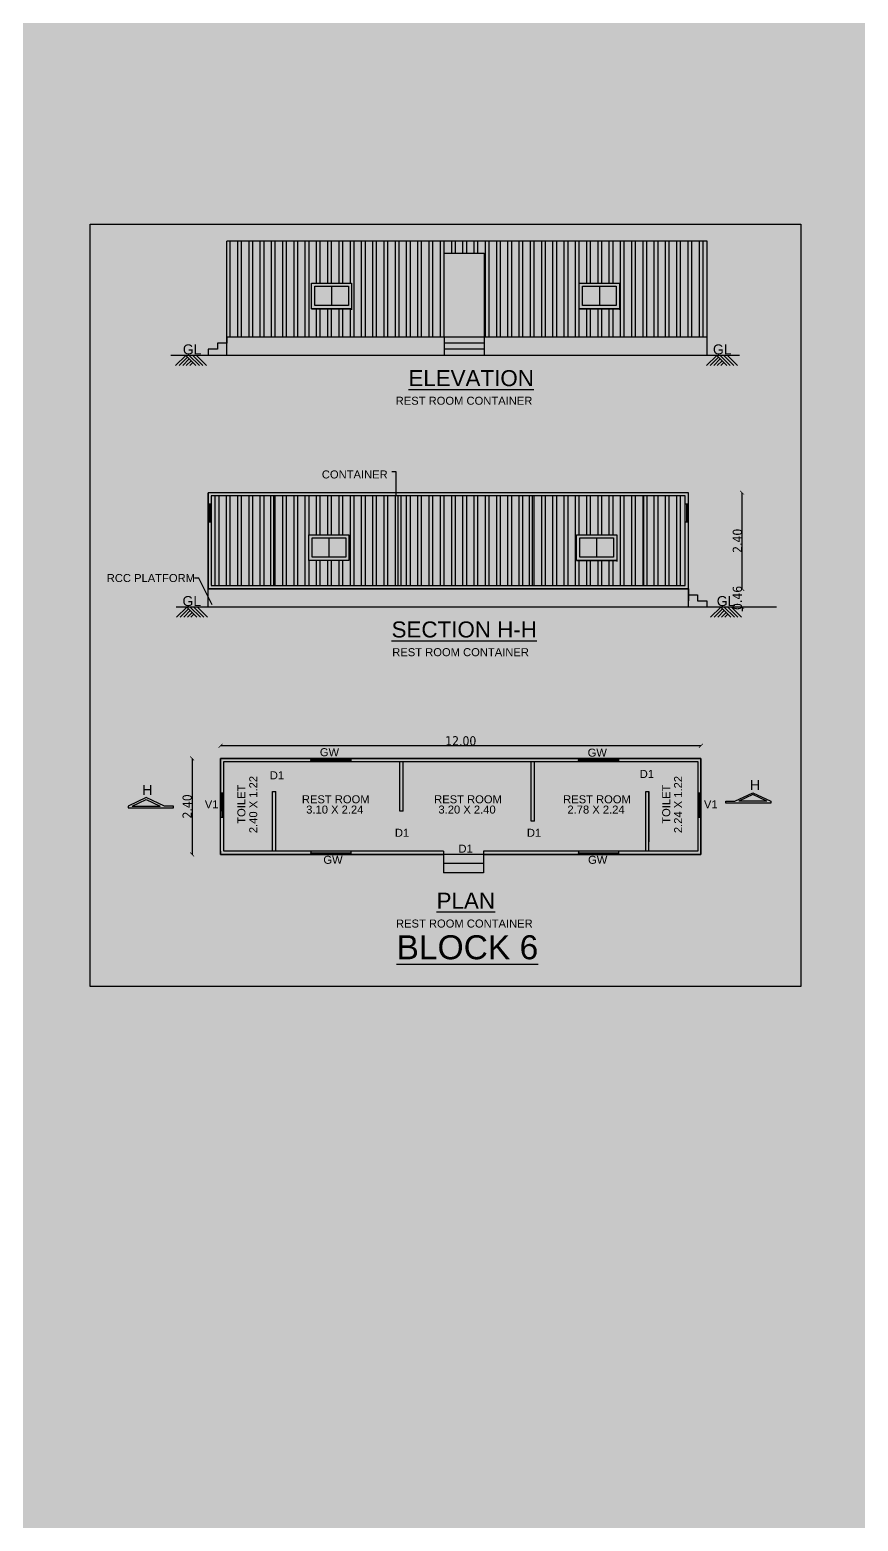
# Model space of a CAD drawing. Header units: metres. Extents: x 0 to 11269, y -5244 to -4054.
# Drawn here: x 10268.89 to 10289.58, y -4868.16 to -4830.89 of the extents above; entities that cross this region are included whole.
import ezdxf

# ---------------------------------------------------------------- set-up
doc = ezdxf.new("R2010")
doc.units = ezdxf.units.M
doc.header["$MEASUREMENT"] = 0
doc.header["$PDMODE"] = 2
doc.linetypes.add('HIDDEN', pattern=[0.375, 0.25, -0.125])
for name, color, linetype in [('2CON', 5, 'Continuous'), ('3CON', 3, 'Continuous'), ('BLK_7_PLINTH_HEIGHT', 7, 'Continuous'), ('DIM', 3, 'Continuous'), ('DIST_EXIT', 7, 'Continuous'), ('G', 5, 'Continuous'), ('REIN', 3, 'Continuous'), ('TEX', 2, 'Continuous')]:
    doc.layers.add(name, color=color, linetype=linetype)
doc.styles.get("Standard").update_dxf_attribs({"font": 'arial.ttf'})
doc.styles.add('STYLE1', font='tahoma.ttf', dxfattribs={"height": 0.23})
doc.styles.add('SUBBU3', font='swissl.ttf', dxfattribs={"width": 0.8})
doc.dimstyles.new('300', dxfattribs={"dimscale": 0.1, "dimtxt": 500, "dimasz": 2000, "dimexe": 400, "dimexo": 1500, "dimgap": 0, "dimtad": 1, "dimlfac": 0.001, "dimzin": 0, "dimdsep": 46, "dimtxsty": 'Standard', "dimcen": 800, "dimse1": 1, "dimse2": 1, "dimclrd": 1, "dimclre": 5, "dimclrt": 3, "dimadec": 0, "dimazin": 0, "dimtfac": 1, "dimtix": 1, "dimtofl": 0, "dimtmove": 1, "dimatfit": 3, "dimfxl": 0, "dimtolj": 1, "dimtzin": 0, "dimarcsym": 0})
doc.dimstyles.new('FLOOR PLAN', dxfattribs={"dimtxt": 0.4, "dimasz": 0.1, "dimexe": 0.18, "dimexo": 0.0625, "dimgap": 0, "dimtad": 1, "dimzin": 0, "dimdsep": 46, "dimtxsty": 'Standard', "dimblk": 'ARCHTICK', "dimcen": 0.09, "dimse1": 1, "dimse2": 1, "dimclrd": 254, "dimclrt": 3, "dimadec": 0, "dimazin": 0, "dimtfac": 1, "dimtix": 1, "dimtofl": 0, "dimtmove": 1, "dimatfit": 0, "dimfxl": 0, "dimtolj": 1, "dimtzin": 0, "dimlwd": -1, "dimarcsym": 0})
doc.dimstyles.new('STY', dxfattribs={"dimscale": 0.9, "dimtxt": 0.23, "dimasz": 0.18, "dimexe": 0.15, "dimexo": 0.6, "dimgap": 0.1, "dimtad": 1, "dimtih": 1, "dimtoh": 1, "dimzin": 0, "dimdsep": 46, "dimtxsty": 'Standard', "dimblk": 'ARCHTICK', "dimcen": 0.09375, "dimdle": 0.1, "dimse1": 1, "dimse2": 1, "dimclrd": 256, "dimclrt": 256, "dimadec": 0, "dimazin": 0, "dimtfac": 1, "dimtix": 1, "dimtmove": 1, "dimatfit": 0, "dimfxl": 0, "dimtolj": 1, "dimtzin": 0, "dimlwd": -1, "dimarcsym": 0})

# ---------------------------------------------------------------- blocks, each defined once
blk = doc.blocks.new('_ArchTick')
at = {"color": 0, "lineweight": 0, "const_width": 0.15}
blk.add_lwpolyline([(-0.5, -0.5), (0.5, 0.5)], dxfattribs=at)
blk = doc.blocks.new('*D65')
at = {"layer": 'DEFPOINTS', "color": 0, "linetype": 'ByBlock', "ltscale": 100}
for p in [(10273.314, -4849.097), (10272.939, -4851.497), (10273.314, -4851.497)]:
    blk.add_point(p, dxfattribs=at)
at = {"layer": 'DIM', "color": 254, "linetype": 'HIDDEN', "ltscale": 100}
blk.add_line((10272.939, -4849.097), (10272.939, -4851.497), dxfattribs=at)
at = {"layer": 'DIM', "color": 254, "linetype": 'ByBlock', "ltscale": 100, "xscale": 0.1, "yscale": 0.1, "zscale": 0.1}
for p, rotation in [((10272.939, -4849.097), 90), ((10272.939, -4851.497), 270)]:
    blk.add_blockref('_ArchTick', p, dxfattribs=dict(at, rotation=rotation))
at = {"layer": 'DIM', "color": 3, "linetype": 'ByBlock', "ltscale": 100, "insert": (10272.819, -4850.297), "char_height": 0.23, "attachment_point": 5, "rotation": 90, "style": 'STYLE1'}
blk.add_mtext('\\A1;2.40', dxfattribs=at)
blk = doc.blocks.new('*D66')
at = {"layer": 'DEFPOINTS', "color": 0, "linetype": 'ByBlock', "ltscale": 100}
for p in [(10273.652, -4848.781), (10273.652, -4849.097), (10285.652, -4849.097)]:
    blk.add_point(p, dxfattribs=at)
at = {"layer": 'DIM', "color": 254, "linetype": 'HIDDEN', "ltscale": 100}
blk.add_line((10285.652, -4848.781), (10273.652, -4848.781), dxfattribs=at)
at = {"layer": 'DIM', "color": 254, "linetype": 'ByBlock', "ltscale": 100, "xscale": 0.1, "yscale": 0.1, "zscale": 0.1, "rotation": 180}
blk.add_blockref('_ArchTick', (10273.652, -4848.781), dxfattribs=at)
at = {"layer": 'DIM', "color": 254, "linetype": 'ByBlock', "ltscale": 100, "xscale": 0.1, "yscale": 0.1, "zscale": 0.1}
blk.add_blockref('_ArchTick', (10285.652, -4848.781), dxfattribs=at)
at = {"layer": 'DIM', "color": 3, "linetype": 'ByBlock', "ltscale": 100, "insert": (10279.652, -4848.661), "char_height": 0.23, "attachment_point": 5, "style": 'STYLE1'}
blk.add_mtext('\\A1;12.00', dxfattribs=at)
blk = doc.blocks.new('*D67')
at = {"layer": 'DEFPOINTS', "color": 0, "linetype": 'ByBlock', "ltscale": 100}
for p in [(10278.541, -4844.861), (10286.683, -4844.861), (10278.541, -4845.316)]:
    blk.add_point(p, dxfattribs=at)
at = {"layer": 'DIM', "color": 254, "linetype": 'HIDDEN', "ltscale": 100}
for p, q in [((10286.683, -4844.861), (10286.683, -4844.761)), ((10286.683, -4845.316), (10286.683, -4845.416))]:
    blk.add_line(p, q, dxfattribs=at)
at = {"layer": 'DIM', "color": 254, "linetype": 'ByBlock', "ltscale": 100, "xscale": 0.1, "yscale": 0.1, "zscale": 0.1}
for p, rotation in [((10286.683, -4844.861), 270), ((10286.683, -4845.316), 90)]:
    blk.add_blockref('_ArchTick', p, dxfattribs=dict(at, rotation=rotation))
at = {"layer": 'DIM', "color": 3, "linetype": 'ByBlock', "ltscale": 100, "insert": (10286.564, -4845.088), "char_height": 0.23, "attachment_point": 5, "rotation": 90, "style": 'STYLE1'}
blk.add_mtext('\\A1;0.46', dxfattribs=at)
blk = doc.blocks.new('*D68')
at = {"layer": 'DEFPOINTS', "color": 0, "linetype": 'ByBlock', "ltscale": 100}
for p in [(10285.338, -4842.461), (10286.683, -4842.461), (10278.541, -4844.861)]:
    blk.add_point(p, dxfattribs=at)
at = {"layer": 'DIM', "color": 254, "linetype": 'HIDDEN', "ltscale": 100}
blk.add_line((10286.683, -4844.861), (10286.683, -4842.461), dxfattribs=at)
at = {"layer": 'DIM', "color": 254, "linetype": 'ByBlock', "ltscale": 100, "xscale": 0.1, "yscale": 0.1, "zscale": 0.1}
for p, rotation in [((10286.683, -4842.461), 90), ((10286.683, -4844.861), 270)]:
    blk.add_blockref('_ArchTick', p, dxfattribs=dict(at, rotation=rotation))
at = {"layer": 'DIM', "color": 3, "linetype": 'ByBlock', "ltscale": 100, "insert": (10286.564, -4843.661), "char_height": 0.23, "attachment_point": 5, "rotation": 90, "style": 'STYLE1'}
blk.add_mtext('\\A1;2.40', dxfattribs=at)
blk = doc.blocks.new('*D194')
at = {"layer": 'BLK_7_PLINTH_HEIGHT'}
for p, q in [((10337.138, -4839.768), (10337.138, -4839.606)), ((10337.138, -4839.768), (10337.138, -4839.798)), ((10337.138, -4840.218), (10337.138, -4840.189)), ((10337.138, -4840.218), (10337.138, -4840.38))]:
    blk.add_line(p, q, dxfattribs=at)
at = {"layer": 'DEFPOINTS', "color": 0, "linetype": 'ByBlock'}
for p in [(0, -4839.768), (10337.138, -4839.768), (10337.649, -4840.218)]:
    blk.add_point(p, dxfattribs=at)
at = {"layer": 'BLK_7_PLINTH_HEIGHT', "linetype": 'ByBlock', "xscale": 0.162, "yscale": 0.162, "zscale": 0.162}
for p, rotation in [((10337.138, -4839.768), 270), ((10337.138, -4840.218), 90)]:
    blk.add_blockref('_ArchTick', p, dxfattribs=dict(at, rotation=rotation))
at = {"layer": 'BLK_7_PLINTH_HEIGHT', "linetype": 'ByBlock', "insert": (10337.138, -4839.993), "char_height": 0.207, "attachment_point": 5}
blk.add_mtext('\\A1;0.45', dxfattribs=at)

msp = doc.modelspace()

# ---------------------------------------------------------------- hatches: boundary and pattern name
at = {"layer": 'DIM', "linetype": 'ByBlock', "ltscale": 100}
h = msp.add_hatch(dxfattribs=at)
h.set_pattern_fill('ANSI32', color=8, scale=0.75, angle=45)
h.set_pattern_definition([(90, (4029.48754, 239.00176), (-0.28125, 1e-16), []), (90, (4029.5813, 239.0955), (-0.28125, 1e-16), [])])
h.paths.add_polyline_path([(10279.23963, -4838.57222), (10279.23963, -4836.47222), (10280.23963, -4836.47222), (10280.23963, -4838.57222), (10285.80549, -4838.57222), (10285.80549, -4836.17222), (10273.80549, -4836.17222), (10273.80549, -4838.57222)])
h.paths.add_polyline_path([(10276.92413, -4837.864), (10275.92413, -4837.864), (10275.92413, -4837.221), (10276.92413, -4837.221)], flags=16)
h.paths.add_polyline_path([(10276.84413, -4837.784), (10276.00413, -4837.784), (10276.00413, -4837.301), (10276.84413, -4837.301)], flags=0)
h.paths.add_polyline_path([(10282.61413, -4837.221), (10283.61413, -4837.221), (10283.61413, -4837.864), (10282.61413, -4837.864)], flags=16)
h.paths.add_polyline_path([(10282.69413, -4837.301), (10283.53413, -4837.301), (10283.53413, -4837.784), (10282.69413, -4837.784)], flags=0)
h = msp.add_hatch(dxfattribs=at)
h.set_pattern_fill('ANSI32', color=8, scale=0.75, angle=45)
h.set_pattern_definition([(90, (4029.48754, 238.87738), (-0.28125, 1e-16), []), (90, (4029.5813, 238.97113), (-0.28125, 1e-16), [])])
h.paths.add_polyline_path([(10274.90587, -4842.54099), (10273.41829, -4842.54099), (10273.41829, -4844.78099), (10274.90587, -4844.78099)])
h.paths.add_polyline_path([(10274.98587, -4842.54099), (10274.98587, -4844.78099), (10278.08587, -4844.78099), (10278.08587, -4842.54099)])
h.paths.add_polyline_path([(10276.85729, -4843.50978), (10276.85729, -4844.15278), (10275.85729, -4844.15278), (10275.85729, -4843.50978)], flags=16)
h.paths.add_polyline_path([(10276.77729, -4843.58978), (10276.77729, -4844.07278), (10275.93729, -4844.07278), (10275.93729, -4843.58978)], flags=0)
h.paths.add_polyline_path([(10278.16587, -4842.54099), (10278.16587, -4844.78099), (10281.36587, -4844.78099), (10281.36587, -4842.54099)])
h.paths.add_polyline_path([(10281.44587, -4844.78099), (10284.22587, -4844.78099), (10284.22587, -4842.54099), (10281.44587, -4842.54099)])
h.paths.add_polyline_path([(10282.54729, -4843.50978), (10283.54729, -4843.50978), (10283.54729, -4844.15278), (10282.54729, -4844.15278)], flags=16)
h.paths.add_polyline_path([(10282.62729, -4843.58978), (10283.46729, -4843.58978), (10283.46729, -4844.07278), (10282.62729, -4844.07278)], flags=0)
h.paths.add_polyline_path([(10285.25829, -4842.54099), (10284.30587, -4842.54099), (10284.30587, -4844.78099), (10285.25829, -4844.78099)])

# ---------------------------------------------------------------- linework, layer by layer
at = {"layer": '2CON'}
for p, q in [((10272.52884, -4839.27923), (10272.78085, -4839.02722)), ((10272.61794, -4839.27923), (10272.8254, -4839.07177)), ((10272.70704, -4839.27923), (10272.86995, -4839.11632)), ((10273.03286, -4839.27923), (10272.78085, -4839.02722)), ((10272.79614, -4839.27923), (10272.9145, -4839.16087)), ((10273.12196, -4839.27923), (10272.86995, -4839.02722)), ((10272.88524, -4839.27923), (10272.95905, -4839.20542)), ((10273.21106, -4839.27923), (10272.95905, -4839.02722)), ((10273.30016, -4839.27923), (10273.04815, -4839.02722)), ((10285.79344, -4839.27923), (10286.04545, -4839.02722)), ((10285.88254, -4839.27923), (10286.09, -4839.07177)), ((10285.97164, -4839.27923), (10286.13455, -4839.11632)), ((10286.29746, -4839.27923), (10286.04545, -4839.02722)), ((10286.06074, -4839.27923), (10286.1791, -4839.16087)), ((10286.38656, -4839.27923), (10286.13455, -4839.02722)), ((10286.14984, -4839.27923), (10286.22365, -4839.20542)), ((10286.47566, -4839.27923), (10286.22365, -4839.02722)), ((10286.56476, -4839.27923), (10286.31275, -4839.02722)), ((10272.55465, -4845.56801), (10272.80667, -4845.31599)), ((10272.64375, -4845.56801), (10272.85122, -4845.36054)), ((10272.73285, -4845.56801), (10272.89577, -4845.40509)), ((10273.05868, -4845.56801), (10272.80667, -4845.31599)), ((10272.82195, -4845.56801), (10272.94032, -4845.44964)), ((10273.14778, -4845.56801), (10272.89577, -4845.31599)), ((10272.91105, -4845.56801), (10272.98487, -4845.49419)), ((10273.23688, -4845.56801), (10272.98487, -4845.31599)), ((10273.32598, -4845.56801), (10273.07397, -4845.31599)), ((10285.89494, -4845.56801), (10286.14695, -4845.31599)), ((10285.98404, -4845.56801), (10286.1915, -4845.36054)), ((10286.07314, -4845.56801), (10286.23605, -4845.40509)), ((10286.39896, -4845.56801), (10286.14695, -4845.31599)), ((10286.16224, -4845.56801), (10286.2806, -4845.44964)), ((10286.48806, -4845.56801), (10286.23605, -4845.31599)), ((10286.25134, -4845.56801), (10286.32515, -4845.49419)), ((10286.57716, -4845.56801), (10286.32515, -4845.31599)), ((10286.66626, -4845.56801), (10286.41425, -4845.31599))]:
    msp.add_line(p, q, dxfattribs=at)
at = {"layer": 'DIM', "color": 4, "linetype": 'ByBlock', "ltscale": 100}
for p, q in [((10285.80549, -4836.17222), (10273.80549, -4836.17222)), ((10273.80549, -4839.02722), (10273.80549, -4836.17222)), ((10285.80549, -4839.02722), (10285.80549, -4836.17222)), ((10276.92413, -4837.221), (10276.92413, -4837.8935)), ((10283.61413, -4837.221), (10283.61413, -4837.8935)), ((10273.57549, -4838.87222), (10273.34549, -4838.87222)), ((10273.34549, -4838.87222), (10273.34549, -4839.02722)), ((10273.80549, -4838.72222), (10273.57549, -4838.72222)), ((10273.57549, -4838.72222), (10273.57549, -4838.87222)), ((10273.80549, -4839.02722), (10273.80549, -4838.57222)), ((10285.80549, -4838.57222), (10273.80549, -4838.57222)), ((10273.80549, -4838.57222), (10273.80549, -4838.72222)), ((10279.23963, -4838.57222), (10279.23963, -4839.02722)), ((10280.23963, -4838.72222), (10279.23963, -4838.72222)), ((10280.23963, -4838.87222), (10279.23963, -4838.87222)), ((10280.23963, -4838.57222), (10280.23963, -4839.02722)), ((10285.80549, -4839.02722), (10285.80549, -4838.57222)), ((10286.61448, -4839.02722), (10272.4132, -4839.02722)), ((10285.33829, -4842.46099), (10273.33829, -4842.46099)), ((10273.33829, -4845.31599), (10273.33829, -4842.46099)), ((10274.90587, -4844.78099), (10274.90587, -4842.54099)), ((10274.98587, -4844.78099), (10274.98587, -4842.54099)), ((10278.08587, -4844.78099), (10278.08587, -4842.54099)), ((10278.16587, -4844.78099), (10278.16587, -4842.54099)), ((10281.36587, -4844.78099), (10281.36587, -4842.54099)), ((10281.44587, -4844.78099), (10281.44587, -4842.54099)), ((10284.22587, -4844.78099), (10284.22587, -4842.54099)), ((10284.30587, -4844.78099), (10284.30587, -4842.54099)), ((10285.33829, -4845.31599), (10285.33829, -4842.46099)), ((10273.41829, -4842.74198), (10273.33829, -4842.74198)), ((10285.33829, -4842.74198), (10285.25829, -4842.74198)), ((10273.41829, -4843.19198), (10273.33829, -4843.19198)), ((10285.33829, -4843.19198), (10285.25829, -4843.19198)), ((10283.54729, -4843.50978), (10283.54729, -4844.18228)), ((10273.33829, -4845.31599), (10273.33829, -4844.86099)), ((10285.33829, -4844.86099), (10273.33829, -4844.86099)), ((10285.33829, -4845.31599), (10285.33829, -4844.86099)), ((10285.33829, -4844.86099), (10285.33829, -4845.16349)), ((10285.33829, -4845.01224), (10285.56829, -4845.01224)), ((10285.56829, -4845.01224), (10285.56829, -4845.16474)), ((10285.56829, -4845.16474), (10285.80129, -4845.16474)), ((10285.80129, -4845.16474), (10285.80129, -4845.31599)), ((10287.53939, -4845.31599), (10272.54324, -4845.31599)), ((10273.73218, -4851.41676), (10273.73218, -4849.17676)), ((10273.73218, -4849.17676), (10285.57218, -4849.17676)), ((10275.9036, -4849.09676), (10275.9036, -4849.17676)), ((10276.9036, -4849.09676), (10276.9036, -4849.17676)), ((10278.13218, -4850.41676), (10278.13218, -4849.17676)), ((10278.21218, -4850.41676), (10278.21218, -4849.17676)), ((10281.41218, -4850.66676), (10281.41218, -4849.17676)), ((10281.49218, -4850.66676), (10281.49218, -4849.17676)), ((10282.5936, -4849.09676), (10282.5936, -4849.17676)), ((10283.5936, -4849.09676), (10283.5936, -4849.17676)), ((10285.57218, -4849.17676), (10285.57218, -4849.27718)), ((10273.65218, -4849.95676), (10273.73218, -4849.95676)), ((10274.95218, -4851.41676), (10274.95218, -4849.92676)), ((10274.95218, -4851.41676), (10274.95218, -4849.92676)), ((10274.95218, -4849.92676), (10275.03218, -4849.92676)), ((10275.03218, -4851.41676), (10275.03218, -4849.92676)), ((10284.27218, -4849.92676), (10284.35218, -4849.92676)), ((10284.27218, -4851.41676), (10284.27218, -4849.92676)), ((10284.35218, -4851.41676), (10284.35218, -4849.92676)), ((10285.57218, -4849.95676), (10285.65218, -4849.95676)), ((10278.21218, -4850.41676), (10278.13218, -4850.41676)), ((10273.65218, -4850.56676), (10273.73218, -4850.56676)), ((10281.49218, -4850.66676), (10281.41218, -4850.66676)), ((10285.57218, -4850.56676), (10285.65218, -4850.56676)), ((10285.57218, -4851.17986), (10285.57218, -4851.41676)), ((10279.2191, -4851.41676), (10273.73218, -4851.41676)), ((10275.9036, -4851.41676), (10275.9036, -4851.49676)), ((10276.9036, -4851.41676), (10276.9036, -4851.49676)), ((10279.2191, -4851.41676), (10279.2191, -4851.49676)), ((10280.2191, -4851.49676), (10279.2191, -4851.49676)), ((10279.2191, -4851.49676), (10279.2191, -4851.95676)), ((10285.57218, -4851.41676), (10280.2191, -4851.41676)), ((10280.2191, -4851.41676), (10280.2191, -4851.49676)), ((10280.2191, -4851.49676), (10280.2191, -4851.95676)), ((10282.5936, -4851.41676), (10282.5936, -4851.49676)), ((10283.5936, -4851.41676), (10283.5936, -4851.49676)), ((10280.2191, -4851.72676), (10279.2191, -4851.72676)), ((10280.2191, -4851.95676), (10279.2191, -4851.95676))]:
    msp.add_line(p, q, dxfattribs=at)
at = {"layer": 'DIM', "color": 4, "linetype": 'Continuous', "ltscale": 100}
for p, q in [((10275.92413, -4837.221), (10276.92413, -4837.221)), ((10276.42413, -4837.301), (10276.42413, -4837.784)), ((10282.61413, -4837.221), (10283.61413, -4837.221)), ((10283.11413, -4837.301), (10283.11413, -4837.784)), ((10275.92413, -4837.864), (10276.92413, -4837.864)), ((10282.61413, -4837.864), (10283.61413, -4837.864)), ((10275.85729, -4843.50978), (10276.85729, -4843.50978)), ((10276.35729, -4843.58978), (10276.35729, -4844.07278)), ((10282.54729, -4843.50978), (10283.54729, -4843.50978)), ((10283.04729, -4843.58978), (10283.04729, -4844.07278)), ((10282.54729, -4844.15278), (10283.54729, -4844.15278))]:
    msp.add_line(p, q, dxfattribs=at)
at = {"layer": 'DIM', "color": 4, "linetype": 'ByBlock', "ltscale": 100}
for points in [[(10279.23963, -4836.47222), (10280.23963, -4836.47222), (10280.23963, -4838.57222), (10279.23963, -4838.57222)], [(10285.33829, -4842.46099), (10273.33829, -4842.46099), (10273.33829, -4844.86099), (10285.33829, -4844.86099)], [(10285.25829, -4842.54099), (10273.41829, -4842.54099), (10273.41829, -4844.78099), (10285.25829, -4844.78099)], [(10273.37829, -4842.74198), (10273.39429, -4842.74198), (10273.39429, -4843.19198), (10273.37829, -4843.19198)], [(10285.29829, -4842.74198), (10285.31429, -4842.74198), (10285.31429, -4843.19198), (10285.29829, -4843.19198)], [(10273.65218, -4849.09676), (10285.65218, -4849.09676), (10285.65218, -4851.49676), (10273.65218, -4851.49676)], [(10275.9036, -4849.13676), (10276.9036, -4849.13676), (10276.9036, -4849.14917), (10275.9036, -4849.14917)], [(10282.5936, -4849.13676), (10283.5936, -4849.13676), (10283.5936, -4849.14917), (10282.5936, -4849.14917)], [(10273.69218, -4849.95676), (10273.7051, -4849.95676), (10273.7051, -4850.56676), (10273.69218, -4850.56676)], [(10285.61218, -4849.95676), (10285.6251, -4849.95676), (10285.6251, -4850.56676), (10285.61218, -4850.56676)], [(10275.9036, -4851.45676), (10276.9036, -4851.45676), (10276.9036, -4851.46917), (10275.9036, -4851.46917)], [(10282.5936, -4851.45676), (10283.5936, -4851.45676), (10283.5936, -4851.46917), (10282.5936, -4851.46917)]]:
    msp.add_lwpolyline(points, close=True, dxfattribs=at)
at = {"layer": 'DIM', "color": 4, "linetype": 'Continuous', "ltscale": 100}
for points in [[(10275.92413, -4837.221), (10276.92413, -4837.221), (10276.92413, -4837.864), (10275.92413, -4837.864)], [(10276.00413, -4837.301), (10276.84413, -4837.301), (10276.84413, -4837.784), (10276.00413, -4837.784)], [(10282.61413, -4837.221), (10283.61413, -4837.221), (10283.61413, -4837.864), (10282.61413, -4837.864)], [(10282.69413, -4837.301), (10283.53413, -4837.301), (10283.53413, -4837.784), (10282.69413, -4837.784)], [(10275.85729, -4843.50978), (10276.85729, -4843.50978), (10276.85729, -4844.15278), (10275.85729, -4844.15278)], [(10275.93729, -4843.58978), (10276.77729, -4843.58978), (10276.77729, -4844.07278), (10275.93729, -4844.07278)], [(10282.54729, -4843.50978), (10283.54729, -4843.50978), (10283.54729, -4844.15278), (10282.54729, -4844.15278)], [(10282.62729, -4843.58978), (10283.46729, -4843.58978), (10283.46729, -4844.07278), (10282.62729, -4844.07278)]]:
    msp.add_lwpolyline(points, close=True, dxfattribs=at)
at = {"layer": 'DIM', "color": 4, "linetype": 'ByBlock', "ltscale": 100}
for points in [[(10273.65218, -4850.41676), (10273.65218, -4849.09676), (10285.65218, -4849.09676), (10285.65218, -4849.27718)], [(10285.65218, -4849.27718), (10285.65218, -4849.09676), (10273.65218, -4849.09676), (10273.65218, -4850.41676)], [(10280.2191, -4851.49676), (10285.65218, -4851.49676), (10285.65218, -4849.27718)], [(10285.57218, -4849.27718), (10285.57218, -4851.17986)], [(10284.35218, -4849.92676), (10284.35218, -4851.17986)], [(10285.65218, -4851.17986), (10285.65218, -4851.49676), (10280.2191, -4851.49676)], [(10279.2191, -4851.49676), (10273.65218, -4851.49676), (10273.65218, -4851.41676)], [(10273.65218, -4851.41676), (10273.65218, -4851.49676), (10279.2191, -4851.49676)]]:
    msp.add_lwpolyline(points, dxfattribs=at)
at = {"layer": 'DIM', "color": 4, "linetype": 'Continuous', "ltscale": 100}
for points in [[(10273.65218, -4850.41676), (10273.65218, -4849.09676), (10285.65218, -4849.09676), (10285.65218, -4851.49676), (10280.2191, -4851.49676)], [(10279.2191, -4851.49676), (10273.65218, -4851.49676), (10273.65218, -4849.09676), (10285.65218, -4849.09676), (10285.65218, -4851.49676), (10280.2191, -4851.49676)], [(10279.2191, -4851.49676), (10273.65218, -4851.49676), (10273.65218, -4851.41676)]]:
    msp.add_lwpolyline(points, dxfattribs=at)
at = {"layer": 'DIST_EXIT', "linetype": 'ByBlock'}
msp.add_lwpolyline([(10270.39636, -4835.75216), (10288.1462, -4835.75216), (10288.1462, -4854.8001), (10270.39636, -4854.8001)], close=True, dxfattribs=at)
at = {"layer": 'G'}
for p, q in [((10286.95155, -4850.00338), (10286.60177, -4850.16953)), ((10287.30133, -4850.16953), (10286.95155, -4850.00338)), ((10271.44734, -4850.29029), (10271.79712, -4850.12415)), ((10271.44734, -4850.29029), (10272.1469, -4850.29029)), ((10271.79712, -4850.12415), (10272.1469, -4850.29029)), ((10287.30133, -4850.16953), (10286.60177, -4850.16953))]:
    msp.add_line(p, q, dxfattribs=at)
at = {"layer": 'REIN'}
for points in [[(10272.47212, -4850.33342), (10272.47212, -4850.29029), (10272.24712, -4850.29029), (10271.79712, -4850.07654), (10271.34712, -4850.29029), (10271.34712, -4850.33342), (10272.47212, -4850.33342)], [(10286.27655, -4850.21265), (10286.27655, -4850.16953), (10286.50155, -4850.16953), (10286.95155, -4849.95578), (10287.40155, -4850.16953), (10287.40155, -4850.21265), (10286.27655, -4850.21265)]]:
    msp.add_lwpolyline(points, close=True, dxfattribs=at)

# ---------------------------------------------------------------- texts
at = {"color": 2}
for p in [(10272.70845, -4839.00382), (10285.95154, -4839.00382), (10272.7003, -4845.2926), (10286.04715, -4845.2926)]:
    msp.add_text('GL', height=0.25, dxfattribs=at).set_placement(p)
at = {"layer": '3CON'}
for s, p in [('REST ROOM CONTAINER', (10278.02638, -4840.26137)), ('CONTAINER', (10276.18175, -4842.10295)), ('RCC PLATFORM', (10270.8086, -4844.69106)), ('REST ROOM CONTAINER', (10277.94051, -4846.54384)), ('GW', (10276.1321, -4849.04367)), ('GW', (10282.8221, -4849.05467)), ('D1', (10274.8816, -4849.62017)), ('D1', (10284.1231, -4849.58667)), ('REST ROOM', (10275.6836, -4850.21967)), ('REST ROOM', (10278.9876, -4850.21967)), ('REST ROOM', (10282.2096, -4850.21967)), ('V1', (10273.2576, -4850.34517)), ('3.10 X 2.24', (10275.7911, -4850.47667)), ('3.20 X 2.40', (10279.0951, -4850.47667)), ('2.78 X 2.24', (10282.3171, -4850.47667)), ('V1', (10285.72775, -4850.34517)), ('D1', (10278.0066, -4851.05667)), ('D1', (10281.3041, -4851.05667)), ('GW', (10276.2201, -4851.73167)), ('D1', (10279.5941, -4851.45318)), ('GW', (10282.8326, -4851.73167)), ('REST ROOM CONTAINER', (10278.03469, -4853.32459))]:
    msp.add_text(s, height=0.2, dxfattribs=at).set_placement(p)
for s, p in [('2.40 X 1.22', (10274.56818, -4850.96567)), ('2.24 X 1.22', (10285.1816, -4850.96567)), ('TOILET', (10274.27168, -4850.73067)), ('TOILET', (10284.8851, -4850.73067))]:
    msp.add_text(s, height=0.2, rotation=90, dxfattribs=at).set_placement(p)
at = {"layer": 'TEX', "style": 'SUBBU3'}
for s, height, p in [('%%UELEVATION', 0.4, (10278.34292, -4839.7969)), ('%%USECTION H-H', 0.4, (10277.92369, -4846.07636)), ('%%UPLAN', 0.4, (10279.0483, -4852.85349)), ('%%UBLOCK 6', 0.6, (10278.0478, -4854.1168))]:
    msp.add_text(s, height=height, dxfattribs=at).set_placement(p)
at = {"layer": 'TEX', "color": 11, "style": 'SUBBU3'}
for p in [(10286.8783, -4849.88943), (10271.69437, -4850.01019)]:
    msp.add_text('H', height=0.25, dxfattribs=at).set_placement(p)

# ---------------------------------------------------------------- dimensions: what is measured, and where the dimension line sits
at = {"layer": 'BLK_7_PLINTH_HEIGHT', "linetype": 'ByBlock'}
dim = msp.add_linear_dim(base=(10337.1376, -4839.76823), p1=(10337.64868, -4840.21823), p2=(0, -4839.76823), angle=90, dimstyle='STY', dxfattribs=at)
dim.commit()
dim.dimension.update_dxf_attribs({"geometry": '*D194', "text_midpoint": (10337.1376, -4839.99323)})
at = {"layer": 'DIM', "color": 4, "linetype": 'ByBlock', "ltscale": 100}
for base, p1, p2, angle, picture, middle in [((10286.68338, -4842.46099), (10278.54131, -4844.86099), (10285.33829, -4842.46099), 90, '*D68', (10286.56359, -4843.66099)), ((10286.6833777844, -4844.8609941792), (10278.5413099614, -4845.3159941791), (10278.5413099614, -4844.8609941791), 90, '*D67', (10286.5636665688, -4845.0884941792)), ((10273.65218, -4848.78057), (10285.65218, -4849.09676), (10273.65218, -4849.09676), 180, '*D66', (10279.65218, -4848.66078)), ((10272.9386, -4851.49676), (10273.31368, -4849.09676), (10273.31368, -4851.49676), 90, '*D65', (10272.81881, -4850.29676))]:
    dim = msp.add_linear_dim(base=base, p1=p1, p2=p2, angle=angle, dimstyle='FLOOR PLAN', override={"dimtxsty": 'STYLE1'}, dxfattribs=at)
    dim.commit()
    dim.dimension.update_dxf_attribs({"geometry": picture, "text_midpoint": middle})

# ---------------------------------------------------------------- leaders
for points in [[(10243.36508, -4834.53697), (10243.36508, -4833.93025), (10243.178, -4833.93025)], [(10320.75908, -4836.3807), (10320.75908, -4835.77398), (10320.572, -4835.77398)], [(10339.76523, -4836.15884), (10339.48107, -4835.41852), (10339.24103, -4835.41852)], [(10278.04126, -4842.54099), (10278.04126, -4841.93427), (10277.92668, -4841.93427)], [(10306.7063, -4842.54055), (10306.7063, -4841.6871), (10306.61465, -4841.6871)], [(10263.61684, -4844.19499), (10263.76752, -4843.77778), (10263.95317, -4843.77778)], [(10316.131, -4839.09837), (10315.79761, -4838.4313), (10315.6927, -4838.4313)], [(10294.61943, -4846.65347), (10294.61943, -4845.40971), (10294.80965, -4845.40971)], [(10273.44292, -4845.25866), (10273.10953, -4844.59159), (10273.00462, -4844.59159)], [(10190.10033, -4842.75475), (10190.63221, -4842.02887), (10190.8912, -4842.02887)], [(10190.79033, -4842.9229), (10191.12914, -4842.49859), (10191.2403, -4842.49859)], [(10182.8986, -4841.86674), (10183.35226, -4841.51916), (10183.50381, -4841.51916)], [(10264.78864, -4847.24193), (10265.27058, -4847.164), (10265.27058, -4846.918)], [(10446.01166, -4818.95853), (10445.12518, -4818.95853), (10445.12518, -4818.71253)], [(10427.37057, -4828.9002), (10426.99834, -4828.9002), (10426.99834, -4828.6542)], [(10229.16064, -4834.07491), (10229.97564, -4834.07491), (10229.97564, -4833.64641)], [(10398.31303, -4837.12847), (10397.39303, -4837.12847)], [(10117.54979, -4841.8005), (10118.46979, -4841.8005)], [(10399.97803, -4843.90547), (10398.75803, -4843.90547)], [(10427.35107, -4846.85279), (10426.97884, -4846.85279), (10426.97884, -4846.60679)], [(10213.10059, -4847.28963), (10213.76159, -4847.28963), (10213.76159, -4847.08313)], [(10462.44716, -4859.6373), (10461.63216, -4859.6373), (10461.63216, -4859.2088)], [(10427.26757, -4864.41804), (10426.89534, -4864.41804), (10426.89534, -4864.17204)], [(10446.35648, -4874.90496), (10445.69548, -4874.90496), (10445.69548, -4874.69846)]]:
    msp.add_leader(points, dimstyle='300', override={"dimgap": 0.04, "dimtad": 0, "dimfxl": 0.1875}, dxfattribs=at)
at = {"layer": 'DIM', "color": 7, "linetype": 'ByBlock', "ltscale": 100}
for points in [[(10211.46091, -4840.68346), (10211.94671, -4840.68346), (10211.94671, -4840.21986)], [(10408.24223, -4859.06645), (10407.54303, -4859.06645)], [(10412.47567, -4864.57092), (10411.47918, -4864.57092)]]:
    msp.add_leader(points, dimstyle='300', override={"dimgap": 0.04, "dimtad": 0, "dimfxl": 0.1875}, dxfattribs=at)

doc.saveas('drawing.dxf')
